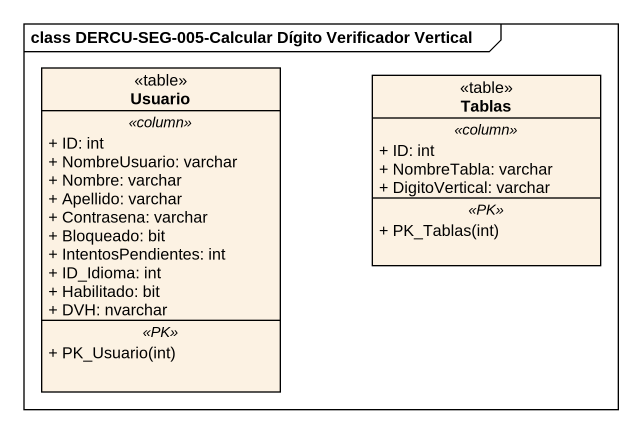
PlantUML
@startuml
mainframe class DERCU-SEG-005-Calcular Dígito Verificador Vertical
hide circle
hide empty members
skinparam classAttributeIconSize 0
class Usuario <<table>> {
  .. <<column>> ..
  + ID: int
  + NombreUsuario: varchar
  + Nombre: varchar
  + Apellido: varchar
  + Contrasena: varchar
  + Bloqueado: bit
  + IntentosPendientes: int
  + ID_Idioma: int
  + Habilitado: bit
  + DVH: nvarchar
  .. <<PK>> ..
  + PK_Usuario(int)
}
class Tablas <<table>> {
  .. <<column>> ..
  + ID: int
  + NombreTabla: varchar
  + DigitoVertical: varchar
  .. <<PK>> ..
  + PK_Tablas(int)
}
@enduml
